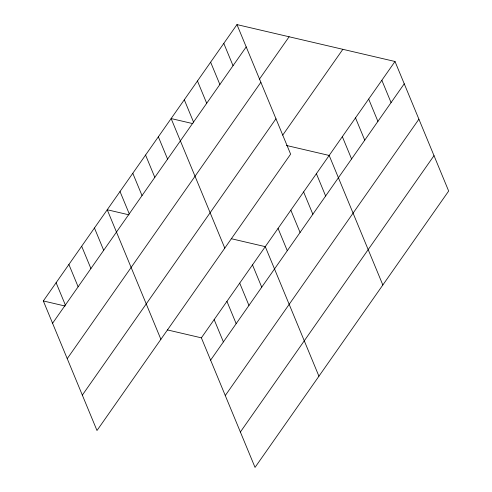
<?xml version="1.0" encoding="UTF-8"?>
<svg xmlns="http://www.w3.org/2000/svg" width="492" height="492" viewBox="0 0 492 492"><rect width="100%" height="100%" fill="white"/><g stroke="black" fill="none" stroke-linecap="round" stroke-linejoin="round"><path stroke-width="0.74" d="M236.966 24.6L290.624 154.156L96.992 430.512L43.333 300.956L236.966 24.6L395.008 61.488L448.667 191.044L255.034 467.4L201.376 337.844L167.329 329.898M52.57 323.269L246.203 46.906M259.272 79.366L289.118 36.771M67.232 358.656L260.865 82.299M82.336 395.119L275.969 118.763M282.722 135.134L342.85 49.317M201.376 337.844L395.008 61.488M210.613 360.15L404.246 83.794M225.275 395.543L418.907 119.187M240.379 432.007L434.012 155.65M192.858 123.633L171.13 118.56L224.789 248.116M286.436 145.472L329.173 155.447L382.837 285.003M128.959 214.832L107.231 209.758L160.89 339.314M231.228 238.7L265.274 246.646L318.933 376.202M43.333 300.956L65.061 306.03M381.841 80.282L391.078 102.588M368.674 99.07L377.911 121.376M355.507 117.865L364.744 140.171M342.34 136.659L351.577 158.965M316.393 173.688L325.63 195.994M303.613 191.929L312.851 214.235M223.798 43.394L233.036 65.7M290.833 210.17L300.071 232.476M210.631 62.183L219.869 84.495M278.054 228.405L287.291 250.717M197.464 80.977L206.702 103.283M184.297 99.771L193.534 122.078M252.494 264.887L261.732 287.193M239.715 283.128L248.952 305.434M226.935 301.368L236.172 323.674M158.35 136.801L167.588 159.107M214.155 319.603L223.393 341.915M145.57 155.041L154.808 177.348M132.791 173.282L142.028 195.588M120.011 191.523L129.248 213.829M94.452 227.999L103.689 250.305M81.672 246.24L90.909 268.546M68.892 264.481L78.13 286.787M56.113 282.722L65.35 305.028"/></g></svg>
